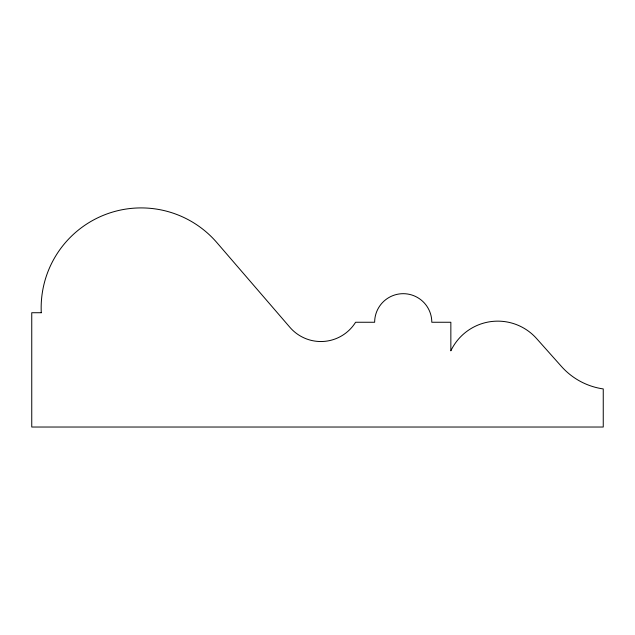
<?xml version="1.0" encoding="UTF-8"?>
<svg xmlns="http://www.w3.org/2000/svg" width="635" height="635" viewBox="0 0 635 635"><rect width="100%" height="100%" fill="white"/><g stroke="black" fill="none" stroke-linecap="round" stroke-linejoin="round"><path stroke-width="0.95" d="M41.275 312.73L31.75 312.73L31.75 427.03L603.25 427.03L603.25 388.93A69.112 69.112 0 0 1 561.491 366.498L536.567 338.526A51.951 51.951 0 0 0 450.85 350.83L450.85 322.255L431.8 322.255A28.575 28.575 0 0 0 403.225 293.68A28.575 28.575 0 0 0 374.65 322.255L355.6 322.255A40.886 40.886 0 0 1 289.925 327.342L216.884 242.618A99.989 99.989 0 0 0 41.275 312.73"/></g></svg>
